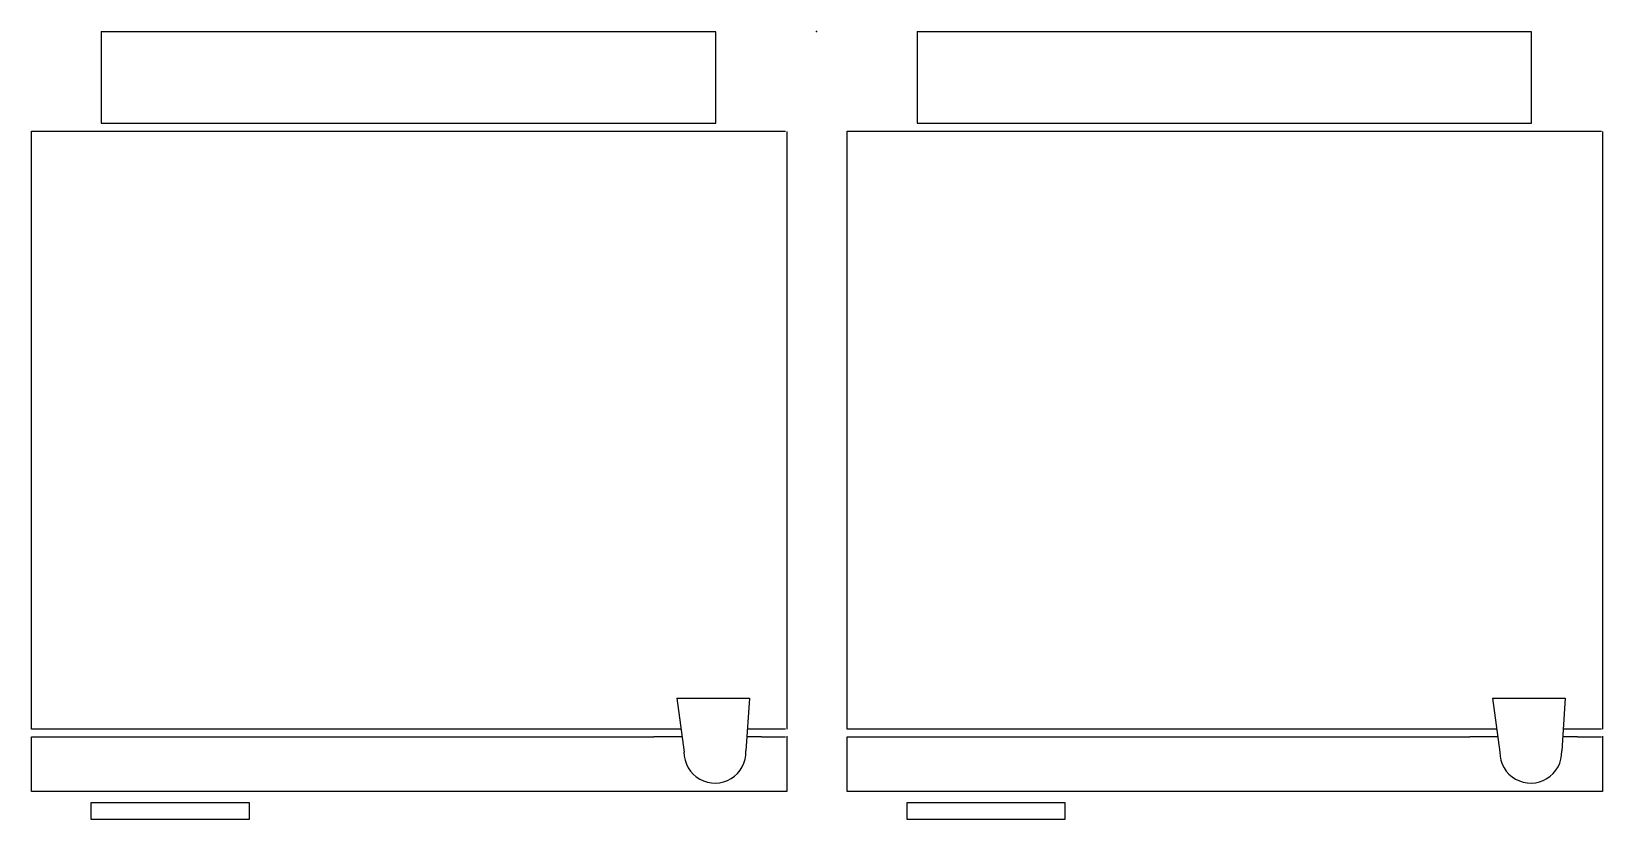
# Model space of a CAD drawing. Extents: x -0.52 to 0.52, y -0.52 to 0.
import ezdxf

# ---------------------------------------------------------------- set-up
doc = ezdxf.new("R2010")
doc.units = 0
doc.layers.get('0').update_dxf_attribs({"linetype": 'CONTINUOUS'})

msp = doc.modelspace()

# ---------------------------------------------------------------- linework, layer by layer
for p, q in [((-0.4734, 0.0002), (-0.4734, -0.0605)), ((-0.4734, 0.0002), (-0.0666, 0.0002)), ((0.0666, 0.0002), (0.4734, 0.0002)), ((0.0666, 0.0002), (0.0666, -0.0605)), ((-0.0666, -0.0605), (-0.0666, -0.0002)), ((0.4734, -0.0605), (0.4734, -0.0002)), ((-0.4734, -0.0605), (-0.0666, -0.0605)), ((0.0666, -0.0605), (0.4734, -0.0605)), ((-0.5196, -0.4617), (-0.5196, -0.0658)), ((-0.5196, -0.0658), (-0.0204, -0.0658)), ((-0.0196, -0.0661), (-0.0196, -0.4617)), ((0.0204, -0.0658), (0.5196, -0.0658)), ((0.0204, -0.4617), (0.0204, -0.0658)), ((0.5204, -0.0661), (0.5204, -0.4617)), ((-0.0925, -0.4413), (-0.0876, -0.477)), ((-0.0925, -0.4413), (-0.0444, -0.4413)), ((-0.0444, -0.4413), (-0.0467, -0.4762)), ((0.4475, -0.4413), (0.4956, -0.4413)), ((0.4475, -0.4413), (0.4524, -0.477)), ((0.4956, -0.4413), (0.4933, -0.4762)), ((-0.1099, -0.4617), (-0.5196, -0.4617)), ((-0.5196, -0.4668), (-0.1076, -0.4668)), ((-0.5196, -0.5031), (-0.5196, -0.4668)), ((-0.0897, -0.4617), (-0.1102, -0.4617)), ((-0.089, -0.4668), (-0.1076, -0.4668)), ((-0.0363, -0.4668), (-0.0461, -0.4668)), ((-0.0344, -0.4617), (-0.0457, -0.4617)), ((-0.0363, -0.4668), (-0.0204, -0.4668)), ((-0.0204, -0.4617), (-0.0344, -0.4617)), ((-0.0196, -0.4665), (-0.0196, -0.5031)), ((0.4301, -0.4617), (0.0204, -0.4617)), ((0.0204, -0.5031), (0.0204, -0.4668)), ((0.0204, -0.4668), (0.4324, -0.4668)), ((0.4503, -0.4617), (0.4298, -0.4617)), ((0.451, -0.4668), (0.4324, -0.4668)), ((0.5037, -0.4668), (0.4939, -0.4668)), ((0.5056, -0.4617), (0.4943, -0.4617)), ((0.5037, -0.4668), (0.5196, -0.4668)), ((0.5196, -0.4617), (0.5056, -0.4617)), ((0.5204, -0.4665), (0.5204, -0.5031)), ((-0.0196, -0.5031), (-0.5196, -0.5031)), ((0.5204, -0.5031), (0.0204, -0.5031)), ((-0.48, -0.5104), (-0.3756, -0.5104)), ((-0.48, -0.5217), (-0.48, -0.5104)), ((-0.48, -0.5112), (-0.48, -0.5112)), ((-0.3756, -0.5104), (-0.3756, -0.5217)), ((0.06, -0.5217), (0.06, -0.5104)), ((0.06, -0.5104), (0.1644, -0.5104)), ((0.06, -0.5112), (0.06, -0.5112)), ((0.1644, -0.5104), (0.1644, -0.5217)), ((-0.3756, -0.5217), (-0.48, -0.5217)), ((0.1644, -0.5217), (0.06, -0.5217))]:
    msp.add_line(p, q)
for centre in [(-0.0672, -0.477), (0.4728, -0.477)]:
    msp.add_arc(centre, 0.0205, 180, 2.1687)
msp.add_point((0, 0))

doc.saveas('drawing.dxf')
